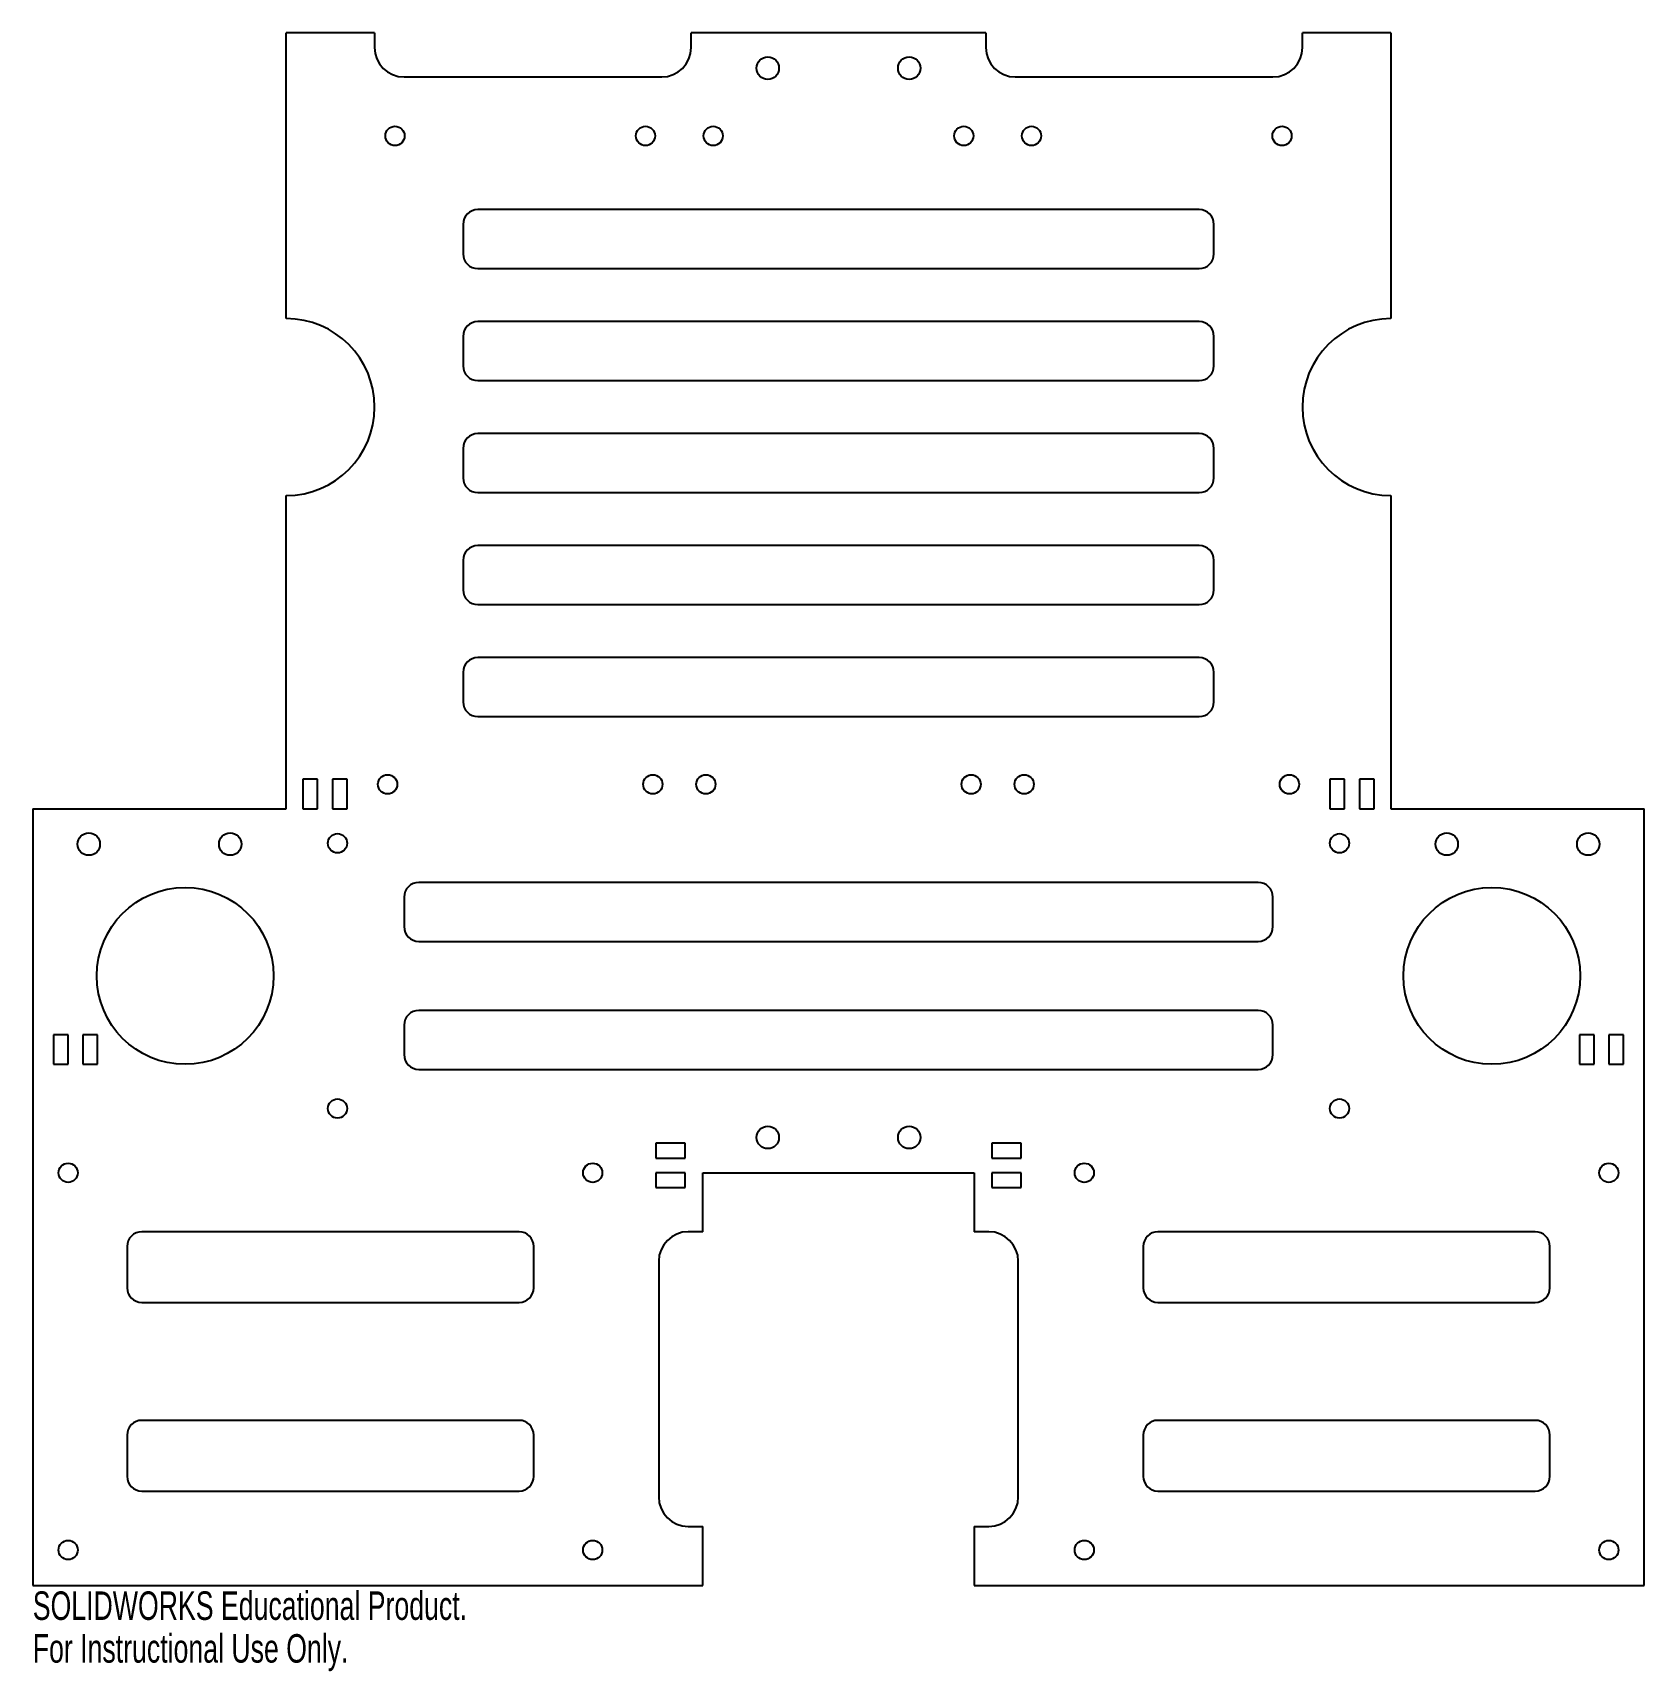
# Model space of a CAD drawing. Header units: millimetres. Extents: x 0 to 273, y -278 to 0.
import ezdxf

# ---------------------------------------------------------------- set-up
doc = ezdxf.new("R2010")
doc.units = ezdxf.units.MM
doc.styles.add('SLDTEXTSTYLE0', font='TXT', dxfattribs={"width": 0.7})

msp = doc.modelspace()

# ---------------------------------------------------------------- linework, layer by layer
at = {"color": 7, "linetype": 'Continuous', "lineweight": 25}
for p, q in [((58, 0), (43, 0)), ((43, -48.5), (43, 0)), ((58, 0), (58, -2.5)), ((161.7, 0), (111.7, 0)), ((111.7, -2.5), (111.7, 0)), ((161.7, 0), (161.7, -2.5)), ((215.4, -2.5), (215.4, 0)), ((230.4, 0), (215.4, 0)), ((230.4, 0), (230.4, -48.5)), ((63, -7.5), (106.7, -7.5)), ((166.7, -7.5), (210.4, -7.5)), ((197.9, -30), (75.5, -30)), ((73, -32.5), (73, -37.5)), ((200.4, -37.5), (200.4, -32.5)), ((75.5, -40), (197.9, -40)), ((197.9, -49), (75.5, -49)), ((73, -51.5), (73, -56.5)), ((200.4, -56.5), (200.4, -51.5)), ((75.5, -59), (197.9, -59)), ((197.9, -68), (75.5, -68)), ((73, -70.5), (73, -75.5)), ((200.4, -75.5), (200.4, -70.5)), ((43, -131.64), (43, -78.5)), ((75.5, -78), (197.9, -78)), ((230.4, -78.5), (230.4, -131.64)), ((197.9, -87), (75.5, -87)), ((73, -89.5), (73, -94.5)), ((200.4, -94.5), (200.4, -89.5)), ((75.5, -97), (197.9, -97)), ((197.9, -106), (75.5, -106)), ((73, -108.5), (73, -113.5)), ((200.4, -113.5), (200.4, -108.5)), ((75.5, -116), (197.9, -116)), ((45.83, -126.64), (45.83, -131.64)), ((48.33, -126.64), (45.83, -126.64)), ((48.33, -131.64), (48.33, -126.64)), ((50.83, -126.64), (50.83, -131.64)), ((53.33, -126.64), (50.83, -126.64)), ((53.33, -131.64), (53.33, -126.64)), ((222.57, -126.64), (220.07, -126.64)), ((220.07, -126.64), (220.07, -131.64)), ((222.57, -131.64), (222.57, -126.64)), ((227.57, -126.64), (225.07, -126.64)), ((225.07, -126.64), (225.07, -131.64)), ((227.57, -131.64), (227.57, -126.64)), ((0, -131.64), (43, -131.64)), ((0, -131.64), (0, -263.4)), ((45.83, -131.64), (48.33, -131.64)), ((50.83, -131.64), (53.33, -131.64)), ((220.07, -131.64), (222.57, -131.64)), ((225.07, -131.64), (227.57, -131.64)), ((230.4, -131.64), (273.4, -131.64)), ((273.4, -263.4), (273.4, -131.64)), ((207.9, -144.14), (65.5, -144.14)), ((63, -146.64), (63, -151.64)), ((210.4, -151.64), (210.4, -146.64)), ((65.5, -154.14), (207.9, -154.14)), ((207.9, -165.86), (65.5, -165.86)), ((63, -168.36), (63, -173.36)), ((210.4, -173.36), (210.4, -168.36)), ((3.5, -170), (3.5, -175)), ((6, -170), (3.5, -170)), ((6, -175), (6, -170)), ((8.5, -170), (8.5, -175)), ((11, -170), (8.5, -170)), ((11, -175), (11, -170)), ((264.9, -170), (262.4, -170)), ((262.4, -170), (262.4, -175)), ((264.9, -175), (264.9, -170)), ((269.9, -170), (267.4, -170)), ((267.4, -170), (267.4, -175)), ((269.9, -175), (269.9, -170)), ((3.5, -175), (6, -175)), ((8.5, -175), (11, -175)), ((262.4, -175), (264.9, -175)), ((267.4, -175), (269.9, -175)), ((65.5, -175.86), (207.9, -175.86)), ((105.7, -188.4), (105.7, -190.9)), ((110.7, -188.4), (105.7, -188.4)), ((110.7, -190.9), (110.7, -188.4)), ((162.7, -188.4), (162.7, -190.9)), ((167.7, -188.4), (162.7, -188.4)), ((167.7, -190.9), (167.7, -188.4)), ((105.7, -190.9), (110.7, -190.9)), ((162.7, -190.9), (167.7, -190.9)), ((105.7, -193.4), (105.7, -195.9)), ((110.7, -193.4), (105.7, -193.4)), ((110.7, -195.9), (110.7, -193.4)), ((113.7, -203.4), (113.7, -193.4)), ((113.7, -193.4), (159.7, -193.4)), ((159.7, -193.4), (159.7, -203.4)), ((162.7, -193.4), (162.7, -195.9)), ((167.7, -193.4), (162.7, -193.4)), ((167.7, -195.9), (167.7, -193.4)), ((105.7, -195.9), (110.7, -195.9)), ((162.7, -195.9), (167.7, -195.9)), ((82.5, -203.4), (18.5, -203.4)), ((113.7, -203.4), (111.2, -203.4)), ((162.2, -203.4), (159.7, -203.4)), ((254.9, -203.4), (190.9, -203.4)), ((16, -205.9), (16, -212.9)), ((85, -212.9), (85, -205.9)), ((106.2, -208.4), (106.2, -248.4)), ((167.2, -248.4), (167.2, -208.4)), ((188.4, -205.9), (188.4, -212.9)), ((257.4, -212.9), (257.4, -205.9)), ((18.5, -215.4), (82.5, -215.4)), ((190.9, -215.4), (254.9, -215.4)), ((82.5, -235.4), (18.5, -235.4)), ((254.9, -235.4), (190.9, -235.4)), ((16, -237.9), (16, -244.9)), ((85, -244.9), (85, -237.9)), ((188.4, -237.9), (188.4, -244.9)), ((257.4, -244.9), (257.4, -237.9)), ((18.5, -247.4), (82.5, -247.4)), ((190.9, -247.4), (254.9, -247.4)), ((111.2, -253.4), (113.7, -253.4)), ((113.7, -263.4), (113.7, -253.4)), ((159.7, -253.4), (162.2, -253.4)), ((159.7, -253.4), (159.7, -263.4)), ((0, -263.4), (113.7, -263.4)), ((159.7, -263.4), (273.4, -263.4))]:
    msp.add_line(p, q, dxfattribs=at)
for centre, radius in [((124.7, -6), 1.9), ((148.7, -6), 1.9), ((61.45, -17.5), 1.63), ((103.95, -17.5), 1.63), ((115.45, -17.5), 1.63), ((157.95, -17.5), 1.63), ((169.45, -17.5), 1.63), ((211.95, -17.5), 1.63), ((60.2, -127.5), 1.63), ((105.2, -127.5), 1.63), ((114.2, -127.5), 1.63), ((159.2, -127.5), 1.63), ((168.2, -127.5), 1.63), ((213.2, -127.5), 1.63), ((9.5, -137.64), 1.9), ((33.5, -137.64), 1.9), ((51.7, -137.5), 1.63), ((221.7, -137.5), 1.63), ((239.9, -137.64), 1.9), ((263.9, -137.64), 1.9), ((25.85, -160), 15), ((247.55, -160), 15), ((51.7, -182.5), 1.63), ((221.7, -182.5), 1.63), ((124.7, -187.4), 1.9), ((148.7, -187.4), 1.9), ((6, -193.4), 1.63), ((95, -193.4), 1.63), ((178.4, -193.4), 1.63), ((267.4, -193.4), 1.63), ((6, -257.4), 1.63), ((95, -257.4), 1.63), ((178.4, -257.4), 1.63), ((267.4, -257.4), 1.63)]:
    msp.add_circle(centre, radius, dxfattribs=at)
for centre, radius, start, end in [((63, -2.5), 5, 180, 270), ((106.7, -2.5), 5, 270, 0), ((166.7, -2.5), 5, 180, 270), ((210.4, -2.5), 5, 270, 0), ((75.5, -32.5), 2.5, 90, 180), ((197.9, -32.5), 2.5, 0, 90), ((75.5, -37.5), 2.5, 180, 270), ((197.9, -37.5), 2.5, 270, 0), ((43, -63.5), 15, 270, 90), ((75.5, -51.5), 2.5, 90, 180), ((197.9, -51.5), 2.5, 0, 90), ((230.4, -63.5), 15, 90, 270), ((75.5, -56.5), 2.5, 180, 270), ((197.9, -56.5), 2.5, 270, 0), ((75.5, -70.5), 2.5, 90, 180), ((197.9, -70.5), 2.5, 0, 90), ((75.5, -75.5), 2.5, 180, 270), ((197.9, -75.5), 2.5, 270, 0), ((75.5, -89.5), 2.5, 90, 180), ((197.9, -89.5), 2.5, 0, 90), ((75.5, -94.5), 2.5, 180, 270), ((197.9, -94.5), 2.5, 270, 0), ((75.5, -108.5), 2.5, 90, 180), ((197.9, -108.5), 2.5, 0, 90), ((75.5, -113.5), 2.5, 180, 270), ((197.9, -113.5), 2.5, 270, 0), ((65.5, -146.64), 2.5, 90, 180), ((207.9, -146.64), 2.5, 0, 90), ((65.5, -151.64), 2.5, 180, 270), ((207.9, -151.64), 2.5, 270, 0), ((65.5, -168.36), 2.5, 90, 180), ((207.9, -168.36), 2.5, 0, 90), ((65.5, -173.36), 2.5, 180, 270), ((207.9, -173.36), 2.5, 270, 0), ((18.5, -205.9), 2.5, 90, 180), ((82.5, -205.9), 2.5, 0, 90), ((111.2, -208.4), 5, 90, 180), ((162.2, -208.4), 5, 0, 90), ((190.9, -205.9), 2.5, 90, 180), ((254.9, -205.9), 2.5, 0, 90), ((18.5, -212.9), 2.5, 180, 270), ((82.5, -212.9), 2.5, 270, 0), ((190.9, -212.9), 2.5, 180, 270), ((254.9, -212.9), 2.5, 270, 0), ((18.5, -237.9), 2.5, 90, 180), ((82.5, -237.9), 2.5, 0, 90), ((190.9, -237.9), 2.5, 90, 180), ((254.9, -237.9), 2.5, 0, 90), ((18.5, -244.9), 2.5, 180, 270), ((82.5, -244.9), 2.5, 270, 0), ((190.9, -244.9), 2.5, 180, 270), ((254.9, -244.9), 2.5, 270, 0), ((111.2, -248.4), 5, 180, 270), ((162.2, -248.4), 5, 270, 0)]:
    msp.add_arc(centre, radius, start, end, dxfattribs=at)

# ---------------------------------------------------------------- texts
at = {"color": 7, "linetype": 'Continuous', "char_height": 4.8336, "attachment_point": 1, "style": 'SLDTEXTSTYLE0'}
for s, insert in [('SOLIDWORKS Educational Product.', (0, -264.42)), ('For Instructional Use Only.', (0, -271.67))]:
    msp.add_mtext(s, dxfattribs=dict(at, insert=insert))

doc.saveas('drawing.dxf')
